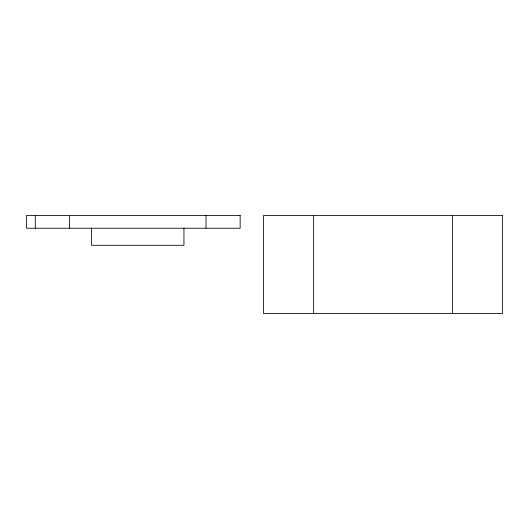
<?xml version="1.0" encoding="UTF-8"?>
<svg xmlns="http://www.w3.org/2000/svg" width="529" height="529" viewBox="0 0 529 529"><rect width="100%" height="100%" fill="white"/><g stroke="black" fill="none" stroke-linecap="round" stroke-linejoin="round"><path stroke-width="0.79" d="M452.454 215.415L452.454 313.585M313.637 215.415L313.637 313.585M206.012 215.415L206.012 228.224M183.947 228.224L183.947 245.291L91.497 245.291L91.497 228.224M69.431 215.415L69.431 228.224M35.284 215.415L35.284 228.224M240.153 215.415L26.45 215.415L26.45 228.224L240.153 228.224L240.153 215.415M502.55 215.415L263.541 215.415L263.541 313.585L502.55 313.585L502.55 215.415"/></g></svg>
